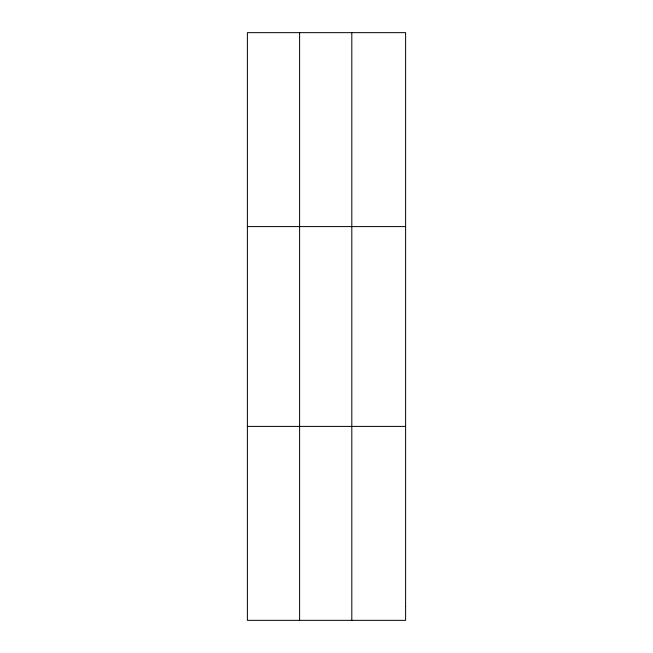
<?xml version="1.0" encoding="UTF-8"?>
<svg xmlns="http://www.w3.org/2000/svg" width="653" height="653" viewBox="0 0 653 653"><rect width="100%" height="100%" fill="white"/><g stroke="black" fill="none" stroke-linecap="round" stroke-linejoin="round"><path stroke-width="0.98" d="M299.605 32.65L299.605 620.35M351.812 32.65L351.812 620.35M247.389 226.591L405.611 226.591M247.389 426.409L405.611 426.409M405.611 606.498L405.611 620.35L247.389 620.35L247.389 32.65L405.611 32.65L405.611 606.498"/></g></svg>
